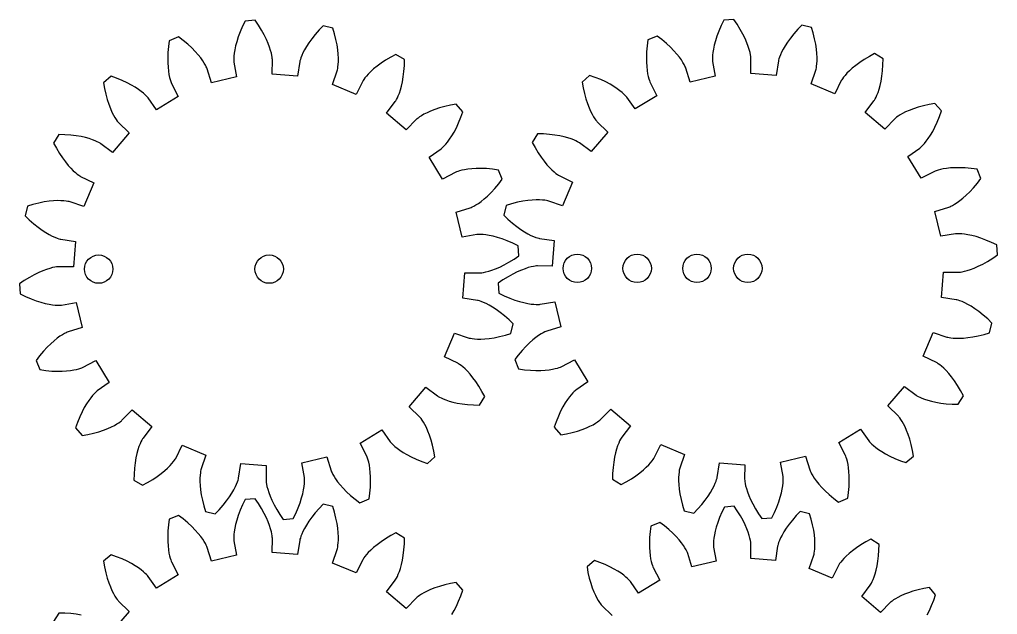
# Model space of a CAD drawing. Header units: inches. Extents: x 8.96 to 13.43, y 0.82 to 5.79.
# Drawn here: x 8.957 to 13.043, y 3.307 to 5.793 of the extents above; entities that cross this region are included whole.
import ezdxf

# ---------------------------------------------------------------- set-up
doc = ezdxf.new("R2010")
doc.units = ezdxf.units.IN
doc.header["$MEASUREMENT"] = 0
doc.layers.add('cut$gears2', color=7, linetype='Continuous', true_color=0x000000)

msp = doc.modelspace()

# ---------------------------------------------------------------- linework, layer by layer
at = {"layer": 'cut$gears2'}
for points in [[(10.8182, 4.7348), (10.8787, 4.7339), (10.883, 4.7341), (10.8885, 4.7347), (10.896, 4.7359), (10.9056, 4.738), (10.9172, 4.7411), (10.9308, 4.7454), (10.9461, 4.7512), (10.9631, 4.7586), (10.9817, 4.7678), (11.0018, 4.7789), (11.0231, 4.7923), (11.043, 4.8062), (11.0398, 4.8478), (11.018, 4.8585), (10.9949, 4.8684), (10.9734, 4.8764), (10.9536, 4.8827), (10.9356, 4.8874), (10.9196, 4.8907), (10.9056, 4.8929), (10.8936, 4.8942), (10.8838, 4.8948), (10.8762, 4.8948), (10.8707, 4.8946), (10.8674, 4.8943), (10.8067, 4.884), (10.7819, 4.9882), (10.8397, 5.006), (10.8438, 5.0076), (10.8488, 5.0099), (10.8556, 5.0133), (10.8641, 5.0183), (10.8742, 5.0248), (10.8857, 5.0331), (10.8985, 5.0433), (10.9124, 5.0556), (10.9273, 5.0701), (10.9429, 5.0869), (10.959, 5.1062), (10.9737, 5.1256), (10.9578, 5.1642), (10.9337, 5.1676), (10.9087, 5.1699), (10.8858, 5.1709), (10.865, 5.1707), (10.8465, 5.1696), (10.8302, 5.1679), (10.8162, 5.1656), (10.8044, 5.1632), (10.7949, 5.1607), (10.7876, 5.1584), (10.7825, 5.1564), (10.7795, 5.1552), (10.7249, 5.1266), (10.6691, 5.218), (10.7186, 5.2528), (10.722, 5.2556), (10.726, 5.2593), (10.7314, 5.2647), (10.738, 5.272), (10.7456, 5.2813), (10.754, 5.2928), (10.763, 5.3065), (10.7724, 5.3225), (10.7821, 5.3409), (10.7917, 5.3617), (10.8011, 5.385), (10.8091, 5.4079), (10.782, 5.4398), (10.7581, 5.4356), (10.7335, 5.43), (10.7114, 5.4239), (10.6918, 5.4173), (10.6745, 5.4105), (10.6595, 5.4038), (10.6469, 5.3974), (10.6364, 5.3914), (10.6282, 5.3861), (10.6219, 5.3816), (10.6177, 5.3782), (10.6152, 5.3761), (10.5721, 5.332), (10.4908, 5.4017), (10.5271, 5.4501), (10.5295, 5.4538), (10.5322, 5.4586), (10.5356, 5.4654), (10.5396, 5.4744), (10.544, 5.4856), (10.5484, 5.4991), (10.5528, 5.5149), (10.5568, 5.533), (10.5603, 5.5535), (10.563, 5.5762), (10.5648, 5.6013), (10.5652, 5.6256), (10.5297, 5.6475), (10.5082, 5.6361), (10.4866, 5.6233), (10.4675, 5.6106), (10.4508, 5.5982), (10.4364, 5.5865), (10.4243, 5.5755), (10.4142, 5.5654), (10.4062, 5.5565), (10.4, 5.5489), (10.3954, 5.5427), (10.3924, 5.5382), (10.3907, 5.5354), (10.3633, 5.4802), (10.2645, 5.5214), (10.284, 5.5786), (10.2852, 5.5828), (10.2863, 5.5882), (10.2874, 5.5957), (10.2885, 5.6055), (10.2891, 5.6175), (10.2892, 5.6317), (10.2884, 5.6481), (10.2867, 5.6666), (10.2837, 5.6871), (10.2792, 5.7096), (10.2731, 5.734), (10.2661, 5.7573), (10.2255, 5.7671), (10.2086, 5.7496), (10.192, 5.7308), (10.1777, 5.7128), (10.1657, 5.6959), (10.1557, 5.6802), (10.1475, 5.666), (10.1411, 5.6534), (10.1362, 5.6424), (10.1326, 5.6332), (10.1302, 5.626), (10.1287, 5.6207), (10.128, 5.6175), (10.119, 5.5566), (10.0123, 5.5652), (10.0132, 5.6257), (10.0129, 5.6301), (10.0123, 5.6355), (10.0111, 5.643), (10.0091, 5.6526), (10.006, 5.6643), (10.0016, 5.6778), (9.9959, 5.6931), (9.9885, 5.7102), (9.9793, 5.7288), (9.9681, 5.7488), (9.9548, 5.7701), (9.9409, 5.79), (9.8992, 5.7868), (9.8885, 5.765), (9.8786, 5.7419), (9.8706, 5.7204), (9.8644, 5.7006), (9.8597, 5.6827), (9.8563, 5.6666), (9.8541, 5.6526), (9.8528, 5.6407), (9.8523, 5.6308), (9.8522, 5.6232), (9.8524, 5.6177), (9.8527, 5.6145), (9.863, 5.5537), (9.7588, 5.5289), (9.741, 5.5868), (9.7394, 5.5908), (9.7372, 5.5958), (9.7337, 5.6026), (9.7288, 5.6111), (9.7222, 5.6212), (9.7139, 5.6327), (9.7037, 5.6455), (9.6914, 5.6595), (9.6769, 5.6743), (9.6601, 5.6899), (9.6408, 5.7061), (9.6215, 5.7207), (9.5828, 5.7048), (9.5794, 5.6808), (9.5771, 5.6557), (9.5762, 5.6328), (9.5763, 5.6121), (9.5774, 5.5935), (9.5792, 5.5772), (9.5814, 5.5632), (9.5839, 5.5514), (9.5864, 5.5419), (9.5887, 5.5346), (9.5906, 5.5295), (9.5919, 5.5265), (9.6204, 5.4719), (9.529, 5.4161), (9.4942, 5.4656), (9.4914, 5.469), (9.4878, 5.4731), (9.4823, 5.4784), (9.475, 5.485), (9.4657, 5.4926), (9.4542, 5.501), (9.4406, 5.51), (9.4246, 5.5194), (9.4062, 5.5291), (9.3854, 5.5387), (9.3621, 5.5481), (9.3391, 5.5561), (9.3073, 5.529), (9.3115, 5.5051), (9.317, 5.4806), (9.3232, 5.4585), (9.3298, 5.4388), (9.3365, 5.4215), (9.3432, 5.4065), (9.3497, 5.3939), (9.3557, 5.3835), (9.361, 5.3752), (9.3654, 5.369), (9.3688, 5.3647), (9.371, 5.3622), (9.415, 5.3191), (9.3453, 5.2379), (9.2969, 5.2741), (9.2932, 5.2765), (9.2885, 5.2792), (9.2816, 5.2827), (9.2727, 5.2867), (9.2614, 5.291), (9.248, 5.2954), (9.2322, 5.2998), (9.214, 5.3038), (9.1936, 5.3073), (9.1708, 5.31), (9.1457, 5.3118), (9.1214, 5.3123), (9.0995, 5.2767), (9.1109, 5.2552), (9.1238, 5.2336), (9.1365, 5.2145), (9.1488, 5.1978), (9.1606, 5.1835), (9.1716, 5.1713), (9.1816, 5.1613), (9.1905, 5.1532), (9.1981, 5.147), (9.2043, 5.1424), (9.2088, 5.1394), (9.2117, 5.1377), (9.2668, 5.1104), (9.2257, 5.0115), (9.1684, 5.0311), (9.1642, 5.0322), (9.1588, 5.0333), (9.1513, 5.0345), (9.1415, 5.0355), (9.1295, 5.0361), (9.1153, 5.0362), (9.0989, 5.0355), (9.0804, 5.0337), (9.0599, 5.0307), (9.0374, 5.0263), (9.013, 5.0202), (8.9898, 5.0131), (8.9799, 4.9725), (8.9974, 4.9556), (9.0163, 4.939), (9.0343, 4.9248), (9.0512, 4.9127), (9.0668, 4.9027), (9.081, 4.8945), (9.0937, 4.8881), (9.1046, 4.8832), (9.1138, 4.8796), (9.121, 4.8772), (9.1263, 4.8757), (9.1295, 4.875), (9.1904, 4.866), (9.1818, 4.7593), (9.1213, 4.7602), (9.117, 4.76), (9.1115, 4.7594), (9.104, 4.7581), (9.0944, 4.7561), (9.0828, 4.753), (9.0692, 4.7487), (9.0539, 4.7429), (9.0369, 4.7355), (9.0183, 4.7263), (8.9982, 4.7151), (8.9769, 4.7018), (8.957, 4.6879), (8.9602, 4.6462), (8.982, 4.6356), (9.0051, 4.6256), (9.0266, 4.6177), (9.0464, 4.6114), (9.0644, 4.6067), (9.0804, 4.6033), (9.0944, 4.6011), (9.1064, 4.5998), (9.1162, 4.5993), (9.1238, 4.5992), (9.1293, 4.5995), (9.1326, 4.5997), (9.1933, 4.61), (9.2181, 4.5059), (9.1603, 4.488), (9.1562, 4.4865), (9.1512, 4.4842), (9.1444, 4.4807), (9.1359, 4.4758), (9.1258, 4.4693), (9.1143, 4.461), (9.1015, 4.4507), (9.0876, 4.4384), (9.0727, 4.4239), (9.0571, 4.4071), (9.041, 4.3879), (9.0263, 4.3685), (9.0422, 4.3299), (9.0663, 4.3264), (9.0913, 4.3241), (9.1142, 4.3232), (9.135, 4.3234), (9.1535, 4.3244), (9.1698, 4.3262), (9.1838, 4.3284), (9.1956, 4.3309), (9.2051, 4.3334), (9.2124, 4.3357), (9.2175, 4.3376), (9.2205, 4.3389), (9.2751, 4.3674), (9.3309, 4.276), (9.2814, 4.2412), (9.278, 4.2385), (9.274, 4.2348), (9.2686, 4.2294), (9.262, 4.222), (9.2544, 4.2127), (9.246, 4.2013), (9.237, 4.1876), (9.2276, 4.1716), (9.2179, 4.1532), (9.2083, 4.1324), (9.1989, 4.1091), (9.1909, 4.0861), (9.218, 4.0543), (9.2419, 4.0585), (9.2665, 4.064), (9.2886, 4.0702), (9.3082, 4.0768), (9.3255, 4.0835), (9.3405, 4.0903), (9.3531, 4.0967), (9.3636, 4.1027), (9.3718, 4.108), (9.3781, 4.1125), (9.3823, 4.1159), (9.3848, 4.118), (9.4279, 4.162), (9.5092, 4.0923), (9.4729, 4.0439), (9.4705, 4.0403), (9.4678, 4.0355), (9.4644, 4.0287), (9.4604, 4.0197), (9.456, 4.0085), (9.4516, 3.995), (9.4472, 3.9792), (9.4432, 3.9611), (9.4397, 3.9406), (9.437, 3.9178), (9.4352, 3.8928), (9.4348, 3.8685), (9.4703, 3.8466), (9.4918, 3.8579), (9.5134, 3.8708), (9.5325, 3.8835), (9.5492, 3.8958), (9.5636, 3.9076), (9.5757, 3.9186), (9.5858, 3.9286), (9.5938, 3.9376), (9.6, 3.9452), (9.6046, 3.9513), (9.6076, 3.9559), (9.6093, 3.9587), (9.6367, 4.0139), (9.7355, 3.9727), (9.716, 3.9154), (9.7148, 3.9112), (9.7137, 3.9059), (9.7126, 3.8983), (9.7115, 3.8885), (9.7109, 3.8765), (9.7108, 3.8623), (9.7116, 3.846), (9.7133, 3.8275), (9.7163, 3.8069), (9.7208, 3.7844), (9.7269, 3.76), (9.7339, 3.7368), (9.7745, 3.727), (9.7914, 3.7444), (9.808, 3.7633), (9.8223, 3.7813), (9.8343, 3.7982), (9.8443, 3.8138), (9.8525, 3.828), (9.8589, 3.8407), (9.8638, 3.8517), (9.8674, 3.8608), (9.8698, 3.8681), (9.8713, 3.8733), (9.872, 3.8765), (9.881, 3.9375), (9.9877, 3.9289), (9.9868, 3.8684), (9.9871, 3.864), (9.9877, 3.8586), (9.9889, 3.851), (9.9909, 3.8414), (9.994, 3.8298), (9.9984, 3.8163), (10.0041, 3.8009), (10.0115, 3.7839), (10.0207, 3.7653), (10.0319, 3.7453), (10.0452, 3.724), (10.0591, 3.704), (10.1008, 3.7072), (10.1115, 3.729), (10.1214, 3.7521), (10.1294, 3.7736), (10.1356, 3.7934), (10.1403, 3.8114), (10.1437, 3.8274), (10.1459, 3.8415), (10.1472, 3.8534), (10.1477, 3.8632), (10.1478, 3.8709), (10.1476, 3.8763), (10.1473, 3.8796), (10.137, 3.9403), (10.2412, 3.9651), (10.259, 3.9073), (10.2606, 3.9032), (10.2628, 3.8983), (10.2663, 3.8915), (10.2712, 3.8829), (10.2778, 3.8729), (10.2861, 3.8613), (10.2963, 3.8485), (10.3086, 3.8346), (10.3231, 3.8197), (10.3399, 3.8041), (10.3592, 3.788), (10.3785, 3.7733), (10.4172, 3.7893), (10.4206, 3.8133), (10.4229, 3.8383), (10.4238, 3.8613), (10.4237, 3.882), (10.4226, 3.9006), (10.4208, 3.9168), (10.4186, 3.9309), (10.4161, 3.9426), (10.4136, 3.9521), (10.4113, 3.9594), (10.4094, 3.9645), (10.4081, 3.9676), (10.3796, 4.0221), (10.471, 4.0779), (10.5058, 4.0284), (10.5086, 4.025), (10.5122, 4.021), (10.5177, 4.0156), (10.525, 4.0091), (10.5343, 4.0015), (10.5458, 3.9931), (10.5594, 3.9841), (10.5754, 3.9746), (10.5938, 3.965), (10.6146, 3.9553), (10.6379, 3.9459), (10.6609, 3.938), (10.6927, 3.965), (10.6885, 3.989), (10.683, 4.0135), (10.6768, 4.0356), (10.6702, 4.0553), (10.6635, 4.0726), (10.6568, 4.0875), (10.6503, 4.1002), (10.6443, 4.1106), (10.639, 4.1189), (10.6346, 4.1251), (10.6312, 4.1294), (10.629, 4.1318), (10.585, 4.1749), (10.6547, 4.2562), (10.7031, 4.2199), (10.7068, 4.2175), (10.7115, 4.2148), (10.7184, 4.2114), (10.7273, 4.2074), (10.7386, 4.2031), (10.752, 4.1986), (10.7678, 4.1943), (10.786, 4.1902), (10.8064, 4.1867), (10.8292, 4.184), (10.8543, 4.1823), (10.8786, 4.1818), (10.9005, 4.2174), (10.8891, 4.2389), (10.8762, 4.2604), (10.8635, 4.2796), (10.8512, 4.2962), (10.8394, 4.3106), (10.8284, 4.3228), (10.8184, 4.3328), (10.8095, 4.3409), (10.8019, 4.3471), (10.7957, 4.3516), (10.7912, 4.3546), (10.7883, 4.3563), (10.7332, 4.3837), (10.7743, 4.4825), (10.8316, 4.463), (10.8358, 4.4619), (10.8412, 4.4608), (10.8487, 4.4596), (10.8585, 4.4586), (10.8705, 4.4579), (10.8847, 4.4579), (10.9011, 4.4586), (10.9196, 4.4604), (10.9401, 4.4634), (10.9626, 4.4678), (10.987, 4.4739), (11.0102, 4.481), (11.0201, 4.5216), (11.0026, 4.5385), (10.9837, 4.555), (10.9657, 4.5693), (10.9488, 4.5813), (10.9332, 4.5914), (10.919, 4.5995), (10.9063, 4.606), (10.8954, 4.6109), (10.8862, 4.6144), (10.879, 4.6169), (10.8737, 4.6183), (10.8705, 4.6191), (10.8096, 4.628)], [(10.8182, 4.7348), (10.8787, 4.7339), (10.883, 4.7341), (10.8885, 4.7347), (10.896, 4.7359), (10.9056, 4.738), (10.9172, 4.7411), (10.9308, 4.7454), (10.9461, 4.7512), (10.9631, 4.7586), (10.9817, 4.7678), (11.0018, 4.7789), (11.0231, 4.7923), (11.043, 4.8062), (11.0398, 4.8478), (11.018, 4.8585), (10.9949, 4.8684), (10.9734, 4.8764), (10.9536, 4.8827), (10.9356, 4.8874), (10.9196, 4.8907), (10.9056, 4.8929), (10.8936, 4.8942), (10.8838, 4.8948), (10.8762, 4.8948), (10.8707, 4.8946), (10.8674, 4.8943), (10.8067, 4.884), (10.7819, 4.9882), (10.8397, 5.006), (10.8438, 5.0076), (10.8488, 5.0099), (10.8556, 5.0133), (10.8641, 5.0183), (10.8742, 5.0248), (10.8857, 5.0331), (10.8985, 5.0433), (10.9124, 5.0556), (10.9273, 5.0701), (10.9429, 5.0869), (10.959, 5.1062), (10.9737, 5.1256), (10.9578, 5.1642), (10.9337, 5.1676), (10.9087, 5.1699), (10.8858, 5.1709), (10.865, 5.1707), (10.8465, 5.1696), (10.8302, 5.1679), (10.8162, 5.1656), (10.8044, 5.1632), (10.7949, 5.1607), (10.7876, 5.1584), (10.7825, 5.1564), (10.7795, 5.1552), (10.7249, 5.1266), (10.6691, 5.218), (10.7186, 5.2528), (10.722, 5.2556), (10.726, 5.2593), (10.7314, 5.2647), (10.738, 5.272), (10.7456, 5.2813), (10.754, 5.2928), (10.763, 5.3065), (10.7724, 5.3225), (10.7821, 5.3409), (10.7917, 5.3617), (10.8011, 5.385), (10.8091, 5.4079), (10.782, 5.4398), (10.7581, 5.4356), (10.7335, 5.43), (10.7114, 5.4239), (10.6918, 5.4173), (10.6745, 5.4105), (10.6595, 5.4038), (10.6469, 5.3974), (10.6364, 5.3914), (10.6282, 5.3861), (10.6219, 5.3816), (10.6177, 5.3782), (10.6152, 5.3761), (10.5721, 5.332), (10.4908, 5.4017), (10.5271, 5.4501), (10.5295, 5.4538), (10.5322, 5.4586), (10.5356, 5.4654), (10.5396, 5.4744), (10.544, 5.4856), (10.5484, 5.4991), (10.5528, 5.5149), (10.5568, 5.533), (10.5603, 5.5535), (10.563, 5.5762), (10.5648, 5.6013), (10.5652, 5.6256), (10.5297, 5.6475), (10.5082, 5.6361), (10.4866, 5.6233), (10.4675, 5.6106), (10.4508, 5.5982), (10.4364, 5.5865), (10.4243, 5.5755), (10.4142, 5.5654), (10.4062, 5.5565), (10.4, 5.5489), (10.3954, 5.5427), (10.3924, 5.5382), (10.3907, 5.5354), (10.3633, 5.4802), (10.2645, 5.5214), (10.284, 5.5786), (10.2852, 5.5828), (10.2863, 5.5882), (10.2874, 5.5957), (10.2885, 5.6055), (10.2891, 5.6175), (10.2892, 5.6317), (10.2884, 5.6481), (10.2867, 5.6666), (10.2837, 5.6871), (10.2792, 5.7096), (10.2731, 5.734), (10.2661, 5.7573), (10.2255, 5.7671), (10.2086, 5.7496), (10.192, 5.7308), (10.1777, 5.7128), (10.1657, 5.6959), (10.1557, 5.6802), (10.1475, 5.666), (10.1411, 5.6534), (10.1362, 5.6424), (10.1326, 5.6332), (10.1302, 5.626), (10.1287, 5.6207), (10.128, 5.6175), (10.119, 5.5566), (10.0123, 5.5652), (10.0132, 5.6257), (10.0129, 5.6301), (10.0123, 5.6355), (10.0111, 5.643), (10.0091, 5.6526), (10.006, 5.6643), (10.0016, 5.6778), (9.9959, 5.6931), (9.9885, 5.7102), (9.9793, 5.7288), (9.9681, 5.7488), (9.9548, 5.7701), (9.9409, 5.79), (9.8992, 5.7868), (9.8885, 5.765), (9.8786, 5.7419), (9.8706, 5.7204), (9.8644, 5.7006), (9.8597, 5.6827), (9.8563, 5.6666), (9.8541, 5.6526), (9.8528, 5.6407), (9.8523, 5.6308), (9.8522, 5.6232), (9.8524, 5.6177), (9.8527, 5.6145), (9.863, 5.5537), (9.7588, 5.5289), (9.741, 5.5868), (9.7394, 5.5908), (9.7372, 5.5958), (9.7337, 5.6026), (9.7288, 5.6111), (9.7222, 5.6212), (9.7139, 5.6327), (9.7037, 5.6455), (9.6914, 5.6595), (9.6769, 5.6743), (9.6601, 5.6899), (9.6408, 5.7061), (9.6215, 5.7207), (9.5828, 5.7048), (9.5794, 5.6808), (9.5771, 5.6557), (9.5762, 5.6328), (9.5763, 5.6121), (9.5774, 5.5935), (9.5792, 5.5772), (9.5814, 5.5632), (9.5839, 5.5514), (9.5864, 5.5419), (9.5887, 5.5346), (9.5906, 5.5295), (9.5919, 5.5265), (9.6204, 5.4719), (9.529, 5.4161), (9.4942, 5.4656), (9.4914, 5.469), (9.4878, 5.4731), (9.4823, 5.4784), (9.475, 5.485), (9.4657, 5.4926), (9.4542, 5.501), (9.4406, 5.51), (9.4246, 5.5194), (9.4062, 5.5291), (9.3854, 5.5387), (9.3621, 5.5481), (9.3391, 5.5561), (9.3073, 5.529), (9.3115, 5.5051), (9.317, 5.4806), (9.3232, 5.4585), (9.3298, 5.4388), (9.3365, 5.4215), (9.3432, 5.4065), (9.3497, 5.3939), (9.3557, 5.3835), (9.361, 5.3752), (9.3654, 5.369), (9.3688, 5.3647), (9.371, 5.3622), (9.415, 5.3191), (9.3453, 5.2379), (9.2969, 5.2741), (9.2932, 5.2765), (9.2885, 5.2792), (9.2816, 5.2827), (9.2727, 5.2867), (9.2614, 5.291), (9.248, 5.2954), (9.2322, 5.2998), (9.214, 5.3038), (9.1936, 5.3073), (9.1708, 5.31), (9.1457, 5.3118), (9.1214, 5.3123), (9.0995, 5.2767), (9.1109, 5.2552), (9.1238, 5.2336), (9.1365, 5.2145), (9.1488, 5.1978), (9.1606, 5.1835), (9.1716, 5.1713), (9.1816, 5.1613), (9.1905, 5.1532), (9.1981, 5.147), (9.2043, 5.1424), (9.2088, 5.1394), (9.2117, 5.1377), (9.2668, 5.1104), (9.2257, 5.0115), (9.1684, 5.0311), (9.1642, 5.0322), (9.1588, 5.0333), (9.1513, 5.0345), (9.1415, 5.0355), (9.1295, 5.0361), (9.1153, 5.0362), (9.0989, 5.0355), (9.0804, 5.0337), (9.0599, 5.0307), (9.0374, 5.0263), (9.013, 5.0202), (8.9898, 5.0131), (8.9799, 4.9725), (8.9974, 4.9556), (9.0163, 4.939), (9.0343, 4.9248), (9.0512, 4.9127), (9.0668, 4.9027), (9.081, 4.8945), (9.0937, 4.8881), (9.1046, 4.8832), (9.1138, 4.8796), (9.121, 4.8772), (9.1263, 4.8757), (9.1295, 4.875), (9.1904, 4.866), (9.1818, 4.7593), (9.1213, 4.7602), (9.117, 4.76), (9.1115, 4.7594), (9.104, 4.7581), (9.0944, 4.7561), (9.0828, 4.753), (9.0692, 4.7487), (9.0539, 4.7429), (9.0369, 4.7355), (9.0183, 4.7263), (8.9982, 4.7151), (8.9769, 4.7018), (8.957, 4.6879), (8.9602, 4.6462), (8.982, 4.6356), (9.0051, 4.6256), (9.0266, 4.6177), (9.0464, 4.6114), (9.0644, 4.6067), (9.0804, 4.6033), (9.0944, 4.6011), (9.1064, 4.5998), (9.1162, 4.5993), (9.1238, 4.5992), (9.1293, 4.5995), (9.1326, 4.5997), (9.1933, 4.61), (9.2181, 4.5059), (9.1603, 4.488), (9.1562, 4.4865), (9.1512, 4.4842), (9.1444, 4.4807), (9.1359, 4.4758), (9.1258, 4.4693), (9.1143, 4.461), (9.1015, 4.4507), (9.0876, 4.4384), (9.0727, 4.4239), (9.0571, 4.4071), (9.041, 4.3879), (9.0263, 4.3685), (9.0422, 4.3299), (9.0663, 4.3264), (9.0913, 4.3241), (9.1142, 4.3232), (9.135, 4.3234), (9.1535, 4.3244), (9.1698, 4.3262), (9.1838, 4.3284), (9.1956, 4.3309), (9.2051, 4.3334), (9.2124, 4.3357), (9.2175, 4.3376), (9.2205, 4.3389), (9.2751, 4.3674), (9.3309, 4.276), (9.2814, 4.2412), (9.278, 4.2385), (9.274, 4.2348), (9.2686, 4.2294), (9.262, 4.222), (9.2544, 4.2127), (9.246, 4.2013), (9.237, 4.1876), (9.2276, 4.1716), (9.2179, 4.1532), (9.2083, 4.1324), (9.1989, 4.1091), (9.1909, 4.0861), (9.218, 4.0543), (9.2419, 4.0585), (9.2665, 4.064), (9.2886, 4.0702), (9.3082, 4.0768), (9.3255, 4.0835), (9.3405, 4.0903), (9.3531, 4.0967), (9.3636, 4.1027), (9.3718, 4.108), (9.3781, 4.1125), (9.3823, 4.1159), (9.3848, 4.118), (9.4279, 4.162), (9.5092, 4.0923), (9.4729, 4.0439), (9.4705, 4.0403), (9.4678, 4.0355), (9.4644, 4.0287), (9.4604, 4.0197), (9.456, 4.0085), (9.4516, 3.995), (9.4472, 3.9792), (9.4432, 3.9611), (9.4397, 3.9406), (9.437, 3.9178), (9.4352, 3.8928), (9.4348, 3.8685), (9.4703, 3.8466), (9.4918, 3.8579), (9.5134, 3.8708), (9.5325, 3.8835), (9.5492, 3.8958), (9.5636, 3.9076), (9.5757, 3.9186), (9.5858, 3.9286), (9.5938, 3.9376), (9.6, 3.9452), (9.6046, 3.9513), (9.6076, 3.9559), (9.6093, 3.9587), (9.6367, 4.0139), (9.7355, 3.9727), (9.716, 3.9154), (9.7148, 3.9112), (9.7137, 3.9059), (9.7126, 3.8983), (9.7115, 3.8885), (9.7109, 3.8765), (9.7108, 3.8623), (9.7116, 3.846), (9.7133, 3.8275), (9.7163, 3.8069), (9.7208, 3.7844), (9.7269, 3.76), (9.7339, 3.7368), (9.7745, 3.727), (9.7914, 3.7444), (9.808, 3.7633), (9.8223, 3.7813), (9.8343, 3.7982), (9.8443, 3.8138), (9.8525, 3.828), (9.8589, 3.8407), (9.8638, 3.8517), (9.8674, 3.8608), (9.8698, 3.8681), (9.8713, 3.8733), (9.872, 3.8765), (9.881, 3.9375), (9.9877, 3.9289), (9.9868, 3.8684), (9.9871, 3.864), (9.9877, 3.8586), (9.9889, 3.851), (9.9909, 3.8414), (9.994, 3.8298), (9.9984, 3.8163), (10.0041, 3.8009), (10.0115, 3.7839), (10.0207, 3.7653), (10.0319, 3.7453), (10.0452, 3.724), (10.0591, 3.704), (10.1008, 3.7072), (10.1115, 3.729), (10.1214, 3.7521), (10.1294, 3.7736), (10.1356, 3.7934), (10.1403, 3.8114), (10.1437, 3.8274), (10.1459, 3.8415), (10.1472, 3.8534), (10.1477, 3.8632), (10.1478, 3.8709), (10.1476, 3.8763), (10.1473, 3.8796), (10.137, 3.9403), (10.2412, 3.9651), (10.259, 3.9073), (10.2606, 3.9032), (10.2628, 3.8983), (10.2663, 3.8915), (10.2712, 3.8829), (10.2778, 3.8729), (10.2861, 3.8613), (10.2963, 3.8485), (10.3086, 3.8346), (10.3231, 3.8197), (10.3399, 3.8041), (10.3592, 3.788), (10.3785, 3.7733), (10.4172, 3.7893), (10.4206, 3.8133), (10.4229, 3.8383), (10.4238, 3.8613), (10.4237, 3.882), (10.4226, 3.9006), (10.4208, 3.9168), (10.4186, 3.9309), (10.4161, 3.9426), (10.4136, 3.9521), (10.4113, 3.9594), (10.4094, 3.9645), (10.4081, 3.9676), (10.3796, 4.0221), (10.471, 4.0779), (10.5058, 4.0284), (10.5086, 4.025), (10.5122, 4.021), (10.5177, 4.0156), (10.525, 4.0091), (10.5343, 4.0015), (10.5458, 3.9931), (10.5594, 3.9841), (10.5754, 3.9746), (10.5938, 3.965), (10.6146, 3.9553), (10.6379, 3.9459), (10.6609, 3.938), (10.6927, 3.965), (10.6885, 3.989), (10.683, 4.0135), (10.6768, 4.0356), (10.6702, 4.0553), (10.6635, 4.0726), (10.6568, 4.0875), (10.6503, 4.1002), (10.6443, 4.1106), (10.639, 4.1189), (10.6346, 4.1251), (10.6312, 4.1294), (10.629, 4.1318), (10.585, 4.1749), (10.6547, 4.2562), (10.7031, 4.2199), (10.7068, 4.2175), (10.7115, 4.2148), (10.7184, 4.2114), (10.7273, 4.2074), (10.7386, 4.2031), (10.752, 4.1986), (10.7678, 4.1943), (10.786, 4.1902), (10.8064, 4.1867), (10.8292, 4.184), (10.8543, 4.1823), (10.8786, 4.1818), (10.9005, 4.2174), (10.8891, 4.2389), (10.8762, 4.2604), (10.8635, 4.2796), (10.8512, 4.2962), (10.8394, 4.3106), (10.8284, 4.3228), (10.8184, 4.3328), (10.8095, 4.3409), (10.8019, 4.3471), (10.7957, 4.3516), (10.7912, 4.3546), (10.7883, 4.3563), (10.7332, 4.3837), (10.7743, 4.4825), (10.8316, 4.463), (10.8358, 4.4619), (10.8412, 4.4608), (10.8487, 4.4596), (10.8585, 4.4586), (10.8705, 4.4579), (10.8847, 4.4579), (10.9011, 4.4586), (10.9196, 4.4604), (10.9401, 4.4634), (10.9626, 4.4678), (10.987, 4.4739), (11.0102, 4.481), (11.0201, 4.5216), (11.0026, 4.5385), (10.9837, 4.555), (10.9657, 4.5693), (10.9488, 4.5813), (10.9332, 4.5914), (10.919, 4.5995), (10.9063, 4.606), (10.8954, 4.6109), (10.8862, 4.6144), (10.879, 4.6169), (10.8737, 4.6183), (10.8705, 4.6191), (10.8096, 4.628)], [(10.8182, 4.7348), (10.8787, 4.7339), (10.883, 4.7341), (10.8885, 4.7347), (10.896, 4.7359), (10.9056, 4.738), (10.9172, 4.7411), (10.9308, 4.7454), (10.9461, 4.7512), (10.9631, 4.7586), (10.9817, 4.7678), (11.0018, 4.7789), (11.0231, 4.7923), (11.043, 4.8062), (11.0398, 4.8478), (11.018, 4.8585), (10.9949, 4.8684), (10.9734, 4.8764), (10.9536, 4.8827), (10.9356, 4.8874), (10.9196, 4.8907), (10.9056, 4.8929), (10.8936, 4.8942), (10.8838, 4.8948), (10.8762, 4.8948), (10.8707, 4.8946), (10.8674, 4.8943), (10.8067, 4.884), (10.7819, 4.9882), (10.8397, 5.006), (10.8438, 5.0076), (10.8488, 5.0099), (10.8556, 5.0133), (10.8641, 5.0183), (10.8742, 5.0248), (10.8857, 5.0331), (10.8985, 5.0433), (10.9124, 5.0556), (10.9273, 5.0701), (10.9429, 5.0869), (10.959, 5.1062), (10.9737, 5.1256), (10.9578, 5.1642), (10.9337, 5.1676), (10.9087, 5.1699), (10.8858, 5.1709), (10.865, 5.1707), (10.8465, 5.1696), (10.8302, 5.1679), (10.8162, 5.1656), (10.8044, 5.1632), (10.7949, 5.1607), (10.7876, 5.1584), (10.7825, 5.1564), (10.7795, 5.1552), (10.7249, 5.1266), (10.6691, 5.218), (10.7186, 5.2528), (10.722, 5.2556), (10.726, 5.2593), (10.7314, 5.2647), (10.738, 5.272), (10.7456, 5.2813), (10.754, 5.2928), (10.763, 5.3065), (10.7724, 5.3225), (10.7821, 5.3409), (10.7917, 5.3617), (10.8011, 5.385), (10.8091, 5.4079), (10.782, 5.4398), (10.7581, 5.4356), (10.7335, 5.43), (10.7114, 5.4239), (10.6918, 5.4173), (10.6745, 5.4105), (10.6595, 5.4038), (10.6469, 5.3974), (10.6364, 5.3914), (10.6282, 5.3861), (10.6219, 5.3816), (10.6177, 5.3782), (10.6152, 5.3761), (10.5721, 5.332), (10.4908, 5.4017), (10.5271, 5.4501), (10.5295, 5.4538), (10.5322, 5.4586), (10.5356, 5.4654), (10.5396, 5.4744), (10.544, 5.4856), (10.5484, 5.4991), (10.5528, 5.5149), (10.5568, 5.533), (10.5603, 5.5535), (10.563, 5.5762), (10.5648, 5.6013), (10.5652, 5.6256), (10.5297, 5.6475), (10.5082, 5.6361), (10.4866, 5.6233), (10.4675, 5.6106), (10.4508, 5.5982), (10.4364, 5.5865), (10.4243, 5.5755), (10.4142, 5.5654), (10.4062, 5.5565), (10.4, 5.5489), (10.3954, 5.5427), (10.3924, 5.5382), (10.3907, 5.5354), (10.3633, 5.4802), (10.2645, 5.5214), (10.284, 5.5786), (10.2852, 5.5828), (10.2863, 5.5882), (10.2874, 5.5957), (10.2885, 5.6055), (10.2891, 5.6175), (10.2892, 5.6317), (10.2884, 5.6481), (10.2867, 5.6666), (10.2837, 5.6871), (10.2792, 5.7096), (10.2731, 5.734), (10.2661, 5.7573), (10.2255, 5.7671), (10.2086, 5.7496), (10.192, 5.7308), (10.1777, 5.7128), (10.1657, 5.6959), (10.1557, 5.6802), (10.1475, 5.666), (10.1411, 5.6534), (10.1362, 5.6424), (10.1326, 5.6332), (10.1302, 5.626), (10.1287, 5.6207), (10.128, 5.6175), (10.119, 5.5566), (10.0123, 5.5652), (10.0132, 5.6257), (10.0129, 5.6301), (10.0123, 5.6355), (10.0111, 5.643), (10.0091, 5.6526), (10.006, 5.6643), (10.0016, 5.6778), (9.9959, 5.6931), (9.9885, 5.7102), (9.9793, 5.7288), (9.9681, 5.7488), (9.9548, 5.7701), (9.9409, 5.79), (9.8992, 5.7868), (9.8885, 5.765), (9.8786, 5.7419), (9.8706, 5.7204), (9.8644, 5.7006), (9.8597, 5.6827), (9.8563, 5.6666), (9.8541, 5.6526), (9.8528, 5.6407), (9.8523, 5.6308), (9.8522, 5.6232), (9.8524, 5.6177), (9.8527, 5.6145), (9.863, 5.5537), (9.7588, 5.5289), (9.741, 5.5868), (9.7394, 5.5908), (9.7372, 5.5958), (9.7337, 5.6026), (9.7288, 5.6111), (9.7222, 5.6212), (9.7139, 5.6327), (9.7037, 5.6455), (9.6914, 5.6595), (9.6769, 5.6743), (9.6601, 5.6899), (9.6408, 5.7061), (9.6215, 5.7207), (9.5828, 5.7048), (9.5794, 5.6808), (9.5771, 5.6557), (9.5762, 5.6328), (9.5763, 5.6121), (9.5774, 5.5935), (9.5792, 5.5772), (9.5814, 5.5632), (9.5839, 5.5514), (9.5864, 5.5419), (9.5887, 5.5346), (9.5906, 5.5295), (9.5919, 5.5265), (9.6204, 5.4719), (9.529, 5.4161), (9.4942, 5.4656), (9.4914, 5.469), (9.4878, 5.4731), (9.4823, 5.4784), (9.475, 5.485), (9.4657, 5.4926), (9.4542, 5.501), (9.4406, 5.51), (9.4246, 5.5194), (9.4062, 5.5291), (9.3854, 5.5387), (9.3621, 5.5481), (9.3391, 5.5561), (9.3073, 5.529), (9.3115, 5.5051), (9.317, 5.4806), (9.3232, 5.4585), (9.3298, 5.4388), (9.3365, 5.4215), (9.3432, 5.4065), (9.3497, 5.3939), (9.3557, 5.3835), (9.361, 5.3752), (9.3654, 5.369), (9.3688, 5.3647), (9.371, 5.3622), (9.415, 5.3191), (9.3453, 5.2379), (9.2969, 5.2741), (9.2932, 5.2765), (9.2885, 5.2792), (9.2816, 5.2827), (9.2727, 5.2867), (9.2614, 5.291), (9.248, 5.2954), (9.2322, 5.2998), (9.214, 5.3038), (9.1936, 5.3073), (9.1708, 5.31), (9.1457, 5.3118), (9.1214, 5.3123), (9.0995, 5.2767), (9.1109, 5.2552), (9.1238, 5.2336), (9.1365, 5.2145), (9.1488, 5.1978), (9.1606, 5.1835), (9.1716, 5.1713), (9.1816, 5.1613), (9.1905, 5.1532), (9.1981, 5.147), (9.2043, 5.1424), (9.2088, 5.1394), (9.2117, 5.1377), (9.2668, 5.1104), (9.2257, 5.0115), (9.1684, 5.0311), (9.1642, 5.0322), (9.1588, 5.0333), (9.1513, 5.0345), (9.1415, 5.0355), (9.1295, 5.0361), (9.1153, 5.0362), (9.0989, 5.0355), (9.0804, 5.0337), (9.0599, 5.0307), (9.0374, 5.0263), (9.013, 5.0202), (8.9898, 5.0131), (8.9799, 4.9725), (8.9974, 4.9556), (9.0163, 4.939), (9.0343, 4.9248), (9.0512, 4.9127), (9.0668, 4.9027), (9.081, 4.8945), (9.0937, 4.8881), (9.1046, 4.8832), (9.1138, 4.8796), (9.121, 4.8772), (9.1263, 4.8757), (9.1295, 4.875), (9.1904, 4.866), (9.1818, 4.7593), (9.1213, 4.7602), (9.117, 4.76), (9.1115, 4.7594), (9.104, 4.7581), (9.0944, 4.7561), (9.0828, 4.753), (9.0692, 4.7487), (9.0539, 4.7429), (9.0369, 4.7355), (9.0183, 4.7263), (8.9982, 4.7151), (8.9769, 4.7018), (8.957, 4.6879), (8.9602, 4.6462), (8.982, 4.6356), (9.0051, 4.6256), (9.0266, 4.6177), (9.0464, 4.6114), (9.0644, 4.6067), (9.0804, 4.6033), (9.0944, 4.6011), (9.1064, 4.5998), (9.1162, 4.5993), (9.1238, 4.5992), (9.1293, 4.5995), (9.1326, 4.5997), (9.1933, 4.61), (9.2181, 4.5059), (9.1603, 4.488), (9.1562, 4.4865), (9.1512, 4.4842), (9.1444, 4.4807), (9.1359, 4.4758), (9.1258, 4.4693), (9.1143, 4.461), (9.1015, 4.4507), (9.0876, 4.4384), (9.0727, 4.4239), (9.0571, 4.4071), (9.041, 4.3879), (9.0263, 4.3685), (9.0422, 4.3299), (9.0663, 4.3264), (9.0913, 4.3241), (9.1142, 4.3232), (9.135, 4.3234), (9.1535, 4.3244), (9.1698, 4.3262), (9.1838, 4.3284), (9.1956, 4.3309), (9.2051, 4.3334), (9.2124, 4.3357), (9.2175, 4.3376), (9.2205, 4.3389), (9.2751, 4.3674), (9.3309, 4.276), (9.2814, 4.2412), (9.278, 4.2385), (9.274, 4.2348), (9.2686, 4.2294), (9.262, 4.222), (9.2544, 4.2127), (9.246, 4.2013), (9.237, 4.1876), (9.2276, 4.1716), (9.2179, 4.1532), (9.2083, 4.1324), (9.1989, 4.1091), (9.1909, 4.0861), (9.218, 4.0543), (9.2419, 4.0585), (9.2665, 4.064), (9.2886, 4.0702), (9.3082, 4.0768), (9.3255, 4.0835), (9.3405, 4.0903), (9.3531, 4.0967), (9.3636, 4.1027), (9.3718, 4.108), (9.3781, 4.1125), (9.3823, 4.1159), (9.3848, 4.118), (9.4279, 4.162), (9.5092, 4.0923), (9.4729, 4.0439), (9.4705, 4.0403), (9.4678, 4.0355), (9.4644, 4.0287), (9.4604, 4.0197), (9.456, 4.0085), (9.4516, 3.995), (9.4472, 3.9792), (9.4432, 3.9611), (9.4397, 3.9406), (9.437, 3.9178), (9.4352, 3.8928), (9.4348, 3.8685), (9.4703, 3.8466), (9.4918, 3.8579), (9.5134, 3.8708), (9.5325, 3.8835), (9.5492, 3.8958), (9.5636, 3.9076), (9.5757, 3.9186), (9.5858, 3.9286), (9.5938, 3.9376), (9.6, 3.9452), (9.6046, 3.9513), (9.6076, 3.9559), (9.6093, 3.9587), (9.6367, 4.0139), (9.7355, 3.9727), (9.716, 3.9154), (9.7148, 3.9112), (9.7137, 3.9059), (9.7126, 3.8983), (9.7115, 3.8885), (9.7109, 3.8765), (9.7108, 3.8623), (9.7116, 3.846), (9.7133, 3.8275), (9.7163, 3.8069), (9.7208, 3.7844), (9.7269, 3.76), (9.7339, 3.7368), (9.7745, 3.727), (9.7914, 3.7444), (9.808, 3.7633), (9.8223, 3.7813), (9.8343, 3.7982), (9.8443, 3.8138), (9.8525, 3.828), (9.8589, 3.8407), (9.8638, 3.8517), (9.8674, 3.8608), (9.8698, 3.8681), (9.8713, 3.8733), (9.872, 3.8765), (9.881, 3.9375), (9.9877, 3.9289), (9.9868, 3.8684), (9.9871, 3.864), (9.9877, 3.8586), (9.9889, 3.851), (9.9909, 3.8414), (9.994, 3.8298), (9.9984, 3.8163), (10.0041, 3.8009), (10.0115, 3.7839), (10.0207, 3.7653), (10.0319, 3.7453), (10.0452, 3.724), (10.0591, 3.704), (10.1008, 3.7072), (10.1115, 3.729), (10.1214, 3.7521), (10.1294, 3.7736), (10.1356, 3.7934), (10.1403, 3.8114), (10.1437, 3.8274), (10.1459, 3.8415), (10.1472, 3.8534), (10.1477, 3.8632), (10.1478, 3.8709), (10.1476, 3.8763), (10.1473, 3.8796), (10.137, 3.9403), (10.2412, 3.9651), (10.259, 3.9073), (10.2606, 3.9032), (10.2628, 3.8983), (10.2663, 3.8915), (10.2712, 3.8829), (10.2778, 3.8729), (10.2861, 3.8613), (10.2963, 3.8485), (10.3086, 3.8346), (10.3231, 3.8197), (10.3399, 3.8041), (10.3592, 3.788), (10.3785, 3.7733), (10.4172, 3.7893), (10.4206, 3.8133), (10.4229, 3.8383), (10.4238, 3.8613), (10.4237, 3.882), (10.4226, 3.9006), (10.4208, 3.9168), (10.4186, 3.9309), (10.4161, 3.9426), (10.4136, 3.9521), (10.4113, 3.9594), (10.4094, 3.9645), (10.4081, 3.9676), (10.3796, 4.0221), (10.471, 4.0779), (10.5058, 4.0284), (10.5086, 4.025), (10.5122, 4.021), (10.5177, 4.0156), (10.525, 4.0091), (10.5343, 4.0015), (10.5458, 3.9931), (10.5594, 3.9841), (10.5754, 3.9746), (10.5938, 3.965), (10.6146, 3.9553), (10.6379, 3.9459), (10.6609, 3.938), (10.6927, 3.965), (10.6885, 3.989), (10.683, 4.0135), (10.6768, 4.0356), (10.6702, 4.0553), (10.6635, 4.0726), (10.6568, 4.0875), (10.6503, 4.1002), (10.6443, 4.1106), (10.639, 4.1189), (10.6346, 4.1251), (10.6312, 4.1294), (10.629, 4.1318), (10.585, 4.1749), (10.6547, 4.2562), (10.7031, 4.2199), (10.7068, 4.2175), (10.7115, 4.2148), (10.7184, 4.2114), (10.7273, 4.2074), (10.7386, 4.2031), (10.752, 4.1986), (10.7678, 4.1943), (10.786, 4.1902), (10.8064, 4.1867), (10.8292, 4.184), (10.8543, 4.1823), (10.8786, 4.1818), (10.9005, 4.2174), (10.8891, 4.2389), (10.8762, 4.2604), (10.8635, 4.2796), (10.8512, 4.2962), (10.8394, 4.3106), (10.8284, 4.3228), (10.8184, 4.3328), (10.8095, 4.3409), (10.8019, 4.3471), (10.7957, 4.3516), (10.7912, 4.3546), (10.7883, 4.3563), (10.7332, 4.3837), (10.7743, 4.4825), (10.8316, 4.463), (10.8358, 4.4619), (10.8412, 4.4608), (10.8487, 4.4596), (10.8585, 4.4586), (10.8705, 4.4579), (10.8847, 4.4579), (10.9011, 4.4586), (10.9196, 4.4604), (10.9401, 4.4634), (10.9626, 4.4678), (10.987, 4.4739), (11.0102, 4.481), (11.0201, 4.5216), (11.0026, 4.5385), (10.9837, 4.555), (10.9657, 4.5693), (10.9488, 4.5813), (10.9332, 4.5914), (10.919, 4.5995), (10.9063, 4.606), (10.8954, 4.6109), (10.8862, 4.6144), (10.879, 4.6169), (10.8737, 4.6183), (10.8705, 4.6191), (10.8096, 4.628)], [(12.8182, 4.7379), (12.8787, 4.737), (12.883, 4.7372), (12.8885, 4.7378), (12.896, 4.7391), (12.9056, 4.7411), (12.9172, 4.7442), (12.9308, 4.7485), (12.9461, 4.7543), (12.9631, 4.7617), (12.9817, 4.7709), (13.0018, 4.7821), (13.0231, 4.7954), (13.043, 4.8093), (13.0398, 4.8509), (13.018, 4.8616), (12.9949, 4.8715), (12.9734, 4.8795), (12.9536, 4.8858), (12.9356, 4.8905), (12.9196, 4.8938), (12.9056, 4.8961), (12.8936, 4.8973), (12.8838, 4.8979), (12.8762, 4.898), (12.8707, 4.8977), (12.8674, 4.8974), (12.8067, 4.8872), (12.7819, 4.9913), (12.8397, 5.0092), (12.8438, 5.0107), (12.8488, 5.013), (12.8556, 5.0165), (12.8641, 5.0214), (12.8742, 5.0279), (12.8857, 5.0362), (12.8985, 5.0464), (12.9124, 5.0587), (12.9273, 5.0732), (12.9429, 5.0901), (12.959, 5.1093), (12.9737, 5.1287), (12.9578, 5.1673), (12.9337, 5.1708), (12.9087, 5.173), (12.8858, 5.174), (12.865, 5.1738), (12.8465, 5.1728), (12.8302, 5.171), (12.8162, 5.1688), (12.8044, 5.1663), (12.7949, 5.1638), (12.7876, 5.1615), (12.7825, 5.1596), (12.7795, 5.1583), (12.7249, 5.1297), (12.6691, 5.2211), (12.7186, 5.256), (12.722, 5.2587), (12.726, 5.2624), (12.7314, 5.2678), (12.738, 5.2751), (12.7456, 5.2845), (12.754, 5.2959), (12.763, 5.3096), (12.7724, 5.3256), (12.7821, 5.344), (12.7917, 5.3648), (12.8011, 5.3881), (12.8091, 5.4111), (12.782, 5.4429), (12.7581, 5.4387), (12.7335, 5.4332), (12.7114, 5.427), (12.6918, 5.4204), (12.6745, 5.4136), (12.6595, 5.4069), (12.6469, 5.4005), (12.6364, 5.3945), (12.6282, 5.3892), (12.6219, 5.3847), (12.6177, 5.3813), (12.6152, 5.3792), (12.5721, 5.3352), (12.4908, 5.4049), (12.5271, 5.4533), (12.5295, 5.4569), (12.5322, 5.4617), (12.5356, 5.4685), (12.5396, 5.4775), (12.544, 5.4887), (12.5484, 5.5022), (12.5528, 5.518), (12.5568, 5.5361), (12.5603, 5.5566), (12.563, 5.5794), (12.5648, 5.6044), (12.5652, 5.6287), (12.5297, 5.6506), (12.5082, 5.6393), (12.4866, 5.6264), (12.4675, 5.6137), (12.4508, 5.6014), (12.4364, 5.5896), (12.4243, 5.5786), (12.4142, 5.5685), (12.4062, 5.5596), (12.4, 5.552), (12.3954, 5.5459), (12.3924, 5.5413), (12.3907, 5.5385), (12.3633, 5.4833), (12.2645, 5.5245), (12.284, 5.5817), (12.2852, 5.586), (12.2863, 5.5913), (12.2874, 5.5989), (12.2885, 5.6087), (12.2891, 5.6207), (12.2892, 5.6349), (12.2884, 5.6512), (12.2867, 5.6697), (12.2837, 5.6903), (12.2792, 5.7128), (12.2731, 5.7371), (12.2661, 5.7604), (12.2255, 5.7702), (12.2086, 5.7528), (12.192, 5.7339), (12.1777, 5.7159), (12.1657, 5.699), (12.1557, 5.6834), (12.1475, 5.6692), (12.1411, 5.6565), (12.1362, 5.6455), (12.1326, 5.6364), (12.1302, 5.6291), (12.1287, 5.6238), (12.128, 5.6207), (12.119, 5.5597), (12.0123, 5.5683), (12.0132, 5.6288), (12.0129, 5.6332), (12.0123, 5.6386), (12.0111, 5.6462), (12.0091, 5.6558), (12.006, 5.6674), (12.0016, 5.6809), (11.9959, 5.6963), (11.9885, 5.7133), (11.9793, 5.7319), (11.9681, 5.7519), (11.9548, 5.7732), (11.9409, 5.7932), (11.8992, 5.79), (11.8885, 5.7681), (11.8786, 5.7451), (11.8706, 5.7236), (11.8644, 5.7038), (11.8597, 5.6858), (11.8563, 5.6698), (11.8541, 5.6557), (11.8528, 5.6438), (11.8523, 5.634), (11.8522, 5.6263), (11.8524, 5.6209), (11.8527, 5.6176), (11.863, 5.5569), (11.7588, 5.5321), (11.741, 5.5899), (11.7394, 5.594), (11.7372, 5.5989), (11.7337, 5.6057), (11.7288, 5.6142), (11.7222, 5.6243), (11.7139, 5.6359), (11.7037, 5.6487), (11.6914, 5.6626), (11.6769, 5.6774), (11.6601, 5.693), (11.6408, 5.7092), (11.6215, 5.7239), (11.5828, 5.7079), (11.5794, 5.6839), (11.5771, 5.6589), (11.5762, 5.6359), (11.5763, 5.6152), (11.5774, 5.5966), (11.5792, 5.5803), (11.5814, 5.5663), (11.5839, 5.5546), (11.5864, 5.545), (11.5887, 5.5378), (11.5906, 5.5326), (11.5919, 5.5296), (11.6204, 5.475), (11.529, 5.4193), (11.4942, 5.4687), (11.4914, 5.4721), (11.4878, 5.4762), (11.4823, 5.4816), (11.475, 5.4881), (11.4657, 5.4957), (11.4542, 5.5041), (11.4406, 5.5131), (11.4246, 5.5226), (11.4062, 5.5322), (11.3854, 5.5419), (11.3621, 5.5513), (11.3391, 5.5592), (11.3073, 5.5321), (11.3115, 5.5082), (11.317, 5.4837), (11.3232, 5.4616), (11.3298, 5.4419), (11.3365, 5.4246), (11.3432, 5.4097), (11.3497, 5.397), (11.3557, 5.3866), (11.361, 5.3783), (11.3654, 5.3721), (11.3688, 5.3678), (11.371, 5.3654), (11.415, 5.3223), (11.3453, 5.241), (11.2969, 5.2773), (11.2932, 5.2797), (11.2885, 5.2824), (11.2816, 5.2858), (11.2727, 5.2898), (11.2614, 5.2941), (11.248, 5.2986), (11.2322, 5.3029), (11.214, 5.3069), (11.1936, 5.3104), (11.1708, 5.3132), (11.1457, 5.3149), (11.1214, 5.3154), (11.0995, 5.2798), (11.1109, 5.2583), (11.1238, 5.2367), (11.1365, 5.2176), (11.1488, 5.2009), (11.1606, 5.1866), (11.1716, 5.1744), (11.1816, 5.1644), (11.1905, 5.1563), (11.1981, 5.1501), (11.2043, 5.1456), (11.2088, 5.1425), (11.2117, 5.1409), (11.2668, 5.1135), (11.2257, 5.0146), (11.1684, 5.0342), (11.1642, 5.0353), (11.1588, 5.0364), (11.1513, 5.0376), (11.1415, 5.0386), (11.1295, 5.0393), (11.1153, 5.0393), (11.0989, 5.0386), (11.0804, 5.0368), (11.0599, 5.0338), (11.0374, 5.0294), (11.013, 5.0233), (10.9898, 5.0162), (10.9799, 4.9756), (10.9974, 4.9587), (11.0163, 4.9422), (11.0343, 4.9279), (11.0512, 4.9158), (11.0668, 4.9058), (11.081, 4.8977), (11.0937, 4.8912), (11.1046, 4.8863), (11.1138, 4.8827), (11.121, 4.8803), (11.1263, 4.8789), (11.1295, 4.8781), (11.1904, 4.8691), (11.1818, 4.7624), (11.1213, 4.7633), (11.117, 4.7631), (11.1115, 4.7625), (11.104, 4.7613), (11.0944, 4.7592), (11.0828, 4.7561), (11.0692, 4.7518), (11.0539, 4.746), (11.0369, 4.7386), (11.0183, 4.7294), (10.9982, 4.7183), (10.9769, 4.7049), (10.957, 4.691), (10.9602, 4.6494), (10.982, 4.6387), (11.0051, 4.6288), (11.0266, 4.6208), (11.0464, 4.6145), (11.0644, 4.6098), (11.0804, 4.6065), (11.0944, 4.6042), (11.1064, 4.603), (11.1162, 4.6024), (11.1238, 4.6023), (11.1293, 4.6026), (11.1326, 4.6029), (11.1933, 4.6132), (11.2181, 4.509), (11.1603, 4.4912), (11.1562, 4.4896), (11.1512, 4.4873), (11.1444, 4.4838), (11.1359, 4.4789), (11.1258, 4.4724), (11.1143, 4.4641), (11.1015, 4.4539), (11.0876, 4.4416), (11.0727, 4.4271), (11.0571, 4.4102), (11.041, 4.391), (11.0263, 4.3716), (11.0422, 4.333), (11.0663, 4.3296), (11.0913, 4.3273), (11.1142, 4.3263), (11.135, 4.3265), (11.1535, 4.3276), (11.1698, 4.3293), (11.1838, 4.3316), (11.1956, 4.334), (11.2051, 4.3365), (11.2124, 4.3388), (11.2175, 4.3407), (11.2205, 4.342), (11.2751, 4.3706), (11.3309, 4.2792), (11.2814, 4.2443), (11.278, 4.2416), (11.274, 4.2379), (11.2686, 4.2325), (11.262, 4.2252), (11.2544, 4.2158), (11.246, 4.2044), (11.237, 4.1907), (11.2276, 4.1747), (11.2179, 4.1563), (11.2083, 4.1355), (11.1989, 4.1122), (11.1909, 4.0893), (11.218, 4.0574), (11.2419, 4.0616), (11.2665, 4.0672), (11.2886, 4.0733), (11.3082, 4.0799), (11.3255, 4.0867), (11.3405, 4.0934), (11.3531, 4.0998), (11.3636, 4.1058), (11.3718, 4.1111), (11.3781, 4.1156), (11.3823, 4.119), (11.3848, 4.1211), (11.4279, 4.1651), (11.5092, 4.0954), (11.4729, 4.047), (11.4705, 4.0434), (11.4678, 4.0386), (11.4644, 4.0318), (11.4604, 4.0228), (11.456, 4.0116), (11.4516, 3.9981), (11.4472, 3.9823), (11.4432, 3.9642), (11.4397, 3.9437), (11.437, 3.921), (11.4352, 3.8959), (11.4348, 3.8716), (11.4703, 3.8497), (11.4918, 3.8611), (11.5134, 3.8739), (11.5325, 3.8866), (11.5492, 3.899), (11.5636, 3.9107), (11.5757, 3.9217), (11.5858, 3.9318), (11.5938, 3.9407), (11.6, 3.9483), (11.6046, 3.9545), (11.6076, 3.959), (11.6093, 3.9618), (11.6367, 4.017), (11.7355, 3.9758), (11.716, 3.9186), (11.7148, 3.9143), (11.7137, 3.909), (11.7126, 3.9014), (11.7115, 3.8917), (11.7109, 3.8797), (11.7108, 3.8655), (11.7116, 3.8491), (11.7133, 3.8306), (11.7163, 3.8101), (11.7208, 3.7876), (11.7269, 3.7632), (11.7339, 3.7399), (11.7745, 3.7301), (11.7914, 3.7475), (11.808, 3.7664), (11.8223, 3.7844), (11.8343, 3.8013), (11.8443, 3.8169), (11.8525, 3.8312), (11.8589, 3.8438), (11.8638, 3.8548), (11.8674, 3.864), (11.8698, 3.8712), (11.8713, 3.8765), (11.872, 3.8797), (11.881, 3.9406), (11.9877, 3.932), (11.9868, 3.8715), (11.9871, 3.8671), (11.9877, 3.8617), (11.9889, 3.8542), (11.9909, 3.8445), (11.994, 3.8329), (11.9984, 3.8194), (12.0041, 3.8041), (12.0115, 3.787), (12.0207, 3.7684), (12.0319, 3.7484), (12.0452, 3.7271), (12.0591, 3.7071), (12.1008, 3.7103), (12.1115, 3.7322), (12.1214, 3.7553), (12.1294, 3.7768), (12.1356, 3.7966), (12.1403, 3.8145), (12.1437, 3.8306), (12.1459, 3.8446), (12.1472, 3.8565), (12.1477, 3.8664), (12.1478, 3.874), (12.1476, 3.8795), (12.1473, 3.8827), (12.137, 3.9434), (12.2412, 3.9682), (12.259, 3.9104), (12.2606, 3.9064), (12.2628, 3.9014), (12.2663, 3.8946), (12.2712, 3.8861), (12.2778, 3.876), (12.2861, 3.8644), (12.2963, 3.8516), (12.3086, 3.8377), (12.3231, 3.8229), (12.3399, 3.8073), (12.3592, 3.7911), (12.3785, 3.7765), (12.4172, 3.7924), (12.4206, 3.8164), (12.4229, 3.8415), (12.4238, 3.8644), (12.4237, 3.8851), (12.4226, 3.9037), (12.4208, 3.92), (12.4186, 3.934), (12.4161, 3.9458), (12.4136, 3.9553), (12.4113, 3.9626), (12.4094, 3.9677), (12.4081, 3.9707), (12.3796, 4.0253), (12.471, 4.081), (12.5058, 4.0316), (12.5086, 4.0282), (12.5122, 4.0241), (12.5177, 4.0187), (12.525, 4.0122), (12.5343, 4.0046), (12.5458, 3.9962), (12.5594, 3.9872), (12.5754, 3.9777), (12.5938, 3.9681), (12.6146, 3.9585), (12.6379, 3.9491), (12.6609, 3.9411), (12.6927, 3.9682), (12.6885, 3.9921), (12.683, 4.0166), (12.6768, 4.0387), (12.6702, 4.0584), (12.6635, 4.0757), (12.6568, 4.0906), (12.6503, 4.1033), (12.6443, 4.1137), (12.639, 4.122), (12.6346, 4.1282), (12.6312, 4.1325), (12.629, 4.135), (12.585, 4.178), (12.6547, 4.2593), (12.7031, 4.223), (12.7068, 4.2207), (12.7115, 4.218), (12.7184, 4.2145), (12.7273, 4.2105), (12.7386, 4.2062), (12.752, 4.2017), (12.7678, 4.1974), (12.786, 4.1934), (12.8064, 4.1899), (12.8292, 4.1871), (12.8543, 4.1854), (12.8786, 4.1849), (12.9005, 4.2205), (12.8891, 4.242), (12.8762, 4.2636), (12.8635, 4.2827), (12.8512, 4.2994), (12.8394, 4.3137), (12.8284, 4.3259), (12.8184, 4.3359), (12.8095, 4.344), (12.8019, 4.3502), (12.7957, 4.3547), (12.7912, 4.3578), (12.7883, 4.3594), (12.7332, 4.3868), (12.7743, 4.4857), (12.8316, 4.4661), (12.8358, 4.465), (12.8412, 4.4639), (12.8487, 4.4627), (12.8585, 4.4617), (12.8705, 4.461), (12.8847, 4.461), (12.9011, 4.4617), (12.9196, 4.4635), (12.9401, 4.4665), (12.9626, 4.4709), (12.987, 4.477), (13.0102, 4.4841), (13.0201, 4.5247), (13.0026, 4.5416), (12.9837, 4.5582), (12.9657, 4.5724), (12.9488, 4.5845), (12.9332, 4.5945), (12.919, 4.6026), (12.9063, 4.6091), (12.8954, 4.614), (12.8862, 4.6176), (12.879, 4.62), (12.8737, 4.6215), (12.8705, 4.6222), (12.8096, 4.6312)]]:
    msp.add_lwpolyline(points, close=True, dxfattribs=at)
for points in [[(10.763, 3.3065), (10.7724, 3.3225), (10.7821, 3.3409), (10.7917, 3.3617), (10.8011, 3.385), (10.8091, 3.4079), (10.782, 3.4398), (10.7581, 3.4356), (10.7335, 3.43), (10.7114, 3.4239), (10.6918, 3.4173), (10.6745, 3.4105), (10.6595, 3.4038), (10.6469, 3.3974), (10.6364, 3.3914), (10.6282, 3.3861), (10.6219, 3.3816), (10.6177, 3.3782), (10.6152, 3.3761), (10.5721, 3.332), (10.4908, 3.4017), (10.5271, 3.4501), (10.5295, 3.4538), (10.5322, 3.4586), (10.5356, 3.4654), (10.5396, 3.4744), (10.544, 3.4856), (10.5484, 3.4991), (10.5528, 3.5149), (10.5568, 3.533), (10.5603, 3.5535), (10.563, 3.5762), (10.5648, 3.6013), (10.5652, 3.6256), (10.5297, 3.6475), (10.5082, 3.6361), (10.4866, 3.6233), (10.4675, 3.6106), (10.4508, 3.5982), (10.4364, 3.5865), (10.4243, 3.5755), (10.4142, 3.5654), (10.4062, 3.5565), (10.4, 3.5489), (10.3954, 3.5427), (10.3924, 3.5382), (10.3907, 3.5354), (10.3633, 3.4802), (10.2645, 3.5214), (10.284, 3.5786), (10.2852, 3.5828), (10.2863, 3.5882), (10.2874, 3.5957), (10.2885, 3.6055), (10.2891, 3.6175), (10.2892, 3.6317), (10.2884, 3.6481), (10.2867, 3.6666), (10.2837, 3.6871), (10.2792, 3.7096), (10.2731, 3.734), (10.2661, 3.7573), (10.2255, 3.7671), (10.2086, 3.7496), (10.192, 3.7308), (10.1777, 3.7128), (10.1657, 3.6959), (10.1557, 3.6802), (10.1475, 3.666), (10.1411, 3.6534), (10.1362, 3.6424), (10.1326, 3.6332), (10.1302, 3.626), (10.1287, 3.6207), (10.128, 3.6175), (10.119, 3.5566), (10.0123, 3.5652), (10.0132, 3.6257), (10.0129, 3.6301), (10.0123, 3.6355), (10.0111, 3.643), (10.0091, 3.6526), (10.006, 3.6643), (10.0016, 3.6778), (9.9959, 3.6931), (9.9885, 3.7102), (9.9793, 3.7288), (9.9681, 3.7488), (9.9548, 3.7701), (9.9409, 3.79), (9.8992, 3.7868), (9.8885, 3.765), (9.8786, 3.7419), (9.8706, 3.7204), (9.8644, 3.7006), (9.8597, 3.6827), (9.8563, 3.6666), (9.8541, 3.6526), (9.8528, 3.6407), (9.8523, 3.6308), (9.8522, 3.6232), (9.8524, 3.6177), (9.8527, 3.6145), (9.863, 3.5537), (9.7588, 3.5289), (9.741, 3.5868), (9.7394, 3.5908), (9.7372, 3.5958), (9.7337, 3.6026), (9.7288, 3.6111), (9.7222, 3.6212), (9.7139, 3.6327), (9.7037, 3.6455), (9.6914, 3.6595), (9.6769, 3.6743), (9.6601, 3.6899), (9.6408, 3.7061), (9.6215, 3.7207), (9.5828, 3.7048), (9.5794, 3.6808), (9.5771, 3.6557), (9.5762, 3.6328), (9.5763, 3.6121), (9.5774, 3.5935), (9.5792, 3.5772), (9.5814, 3.5632), (9.5839, 3.5514), (9.5864, 3.5419), (9.5887, 3.5346), (9.5906, 3.5295), (9.5919, 3.5265), (9.6204, 3.4719), (9.529, 3.4161), (9.4942, 3.4656), (9.4914, 3.469), (9.4878, 3.4731), (9.4823, 3.4784), (9.475, 3.485), (9.4657, 3.4926), (9.4542, 3.501), (9.4406, 3.51), (9.4246, 3.5194), (9.4062, 3.5291), (9.3854, 3.5387), (9.3621, 3.5481), (9.3391, 3.5561), (9.3073, 3.529), (9.3115, 3.5051), (9.317, 3.4806), (9.3232, 3.4585), (9.3298, 3.4388), (9.3365, 3.4215), (9.3432, 3.4065), (9.3497, 3.3939), (9.3557, 3.3835), (9.361, 3.3752), (9.3654, 3.369), (9.3688, 3.3647), (9.371, 3.3622), (9.415, 3.3191), (9.3453, 3.2379)], [(12.7492, 3.3053), (12.7586, 3.3231), (12.7679, 3.3433), (12.7771, 3.3659), (12.7848, 3.3882), (12.7585, 3.4191), (12.7353, 3.415), (12.7115, 3.4096), (12.6901, 3.4036), (12.671, 3.3973), (12.6542, 3.3907), (12.6397, 3.3842), (12.6275, 3.3779), (12.6173, 3.3721), (12.6093, 3.367), (12.6033, 3.3627), (12.5991, 3.3594), (12.5967, 3.3573), (12.5549, 3.3146), (12.4761, 3.3822), (12.5113, 3.4291), (12.5136, 3.4327), (12.5162, 3.4373), (12.5196, 3.4439), (12.5234, 3.4526), (12.5276, 3.4635), (12.532, 3.4766), (12.5362, 3.4919), (12.5401, 3.5095), (12.5435, 3.5294), (12.5461, 3.5514), (12.5478, 3.5758), (12.5483, 3.5993), (12.5138, 3.6206), (12.4929, 3.6095), (12.472, 3.5971), (12.4535, 3.5848), (12.4373, 3.5728), (12.4233, 3.5614), (12.4115, 3.5507), (12.4018, 3.541), (12.394, 3.5323), (12.388, 3.5249), (12.3836, 3.519), (12.3806, 3.5145), (12.379, 3.5118), (12.3524, 3.4583), (12.2565, 3.4982), (12.2755, 3.5538), (12.2766, 3.5579), (12.2777, 3.563), (12.2788, 3.5704), (12.2798, 3.5799), (12.2804, 3.5915), (12.2805, 3.6053), (12.2798, 3.6212), (12.2781, 3.6391), (12.2752, 3.659), (12.2708, 3.6808), (12.2649, 3.7045), (12.2581, 3.727), (12.2187, 3.7366), (12.2023, 3.7197), (12.1862, 3.7013), (12.1724, 3.6839), (12.1607, 3.6675), (12.151, 3.6523), (12.1431, 3.6385), (12.1368, 3.6263), (12.1321, 3.6156), (12.1286, 3.6067), (12.1263, 3.5997), (12.1248, 3.5946), (12.1241, 3.5915), (12.1154, 3.5324), (12.0119, 3.5407), (12.0128, 3.5994), (12.0125, 3.6037), (12.012, 3.6089), (12.0108, 3.6162), (12.0088, 3.6256), (12.0058, 3.6368), (12.0016, 3.65), (11.996, 3.6648), (11.9888, 3.6814), (11.9799, 3.6994), (11.9691, 3.7188), (11.9561, 3.7395), (11.9427, 3.7588), (11.9022, 3.7557), (11.8919, 3.7346), (11.8823, 3.7122), (11.8745, 3.6913), (11.8684, 3.6721), (11.8639, 3.6547), (11.8606, 3.6391), (11.8585, 3.6255), (11.8572, 3.6139), (11.8567, 3.6044), (11.8566, 3.597), (11.8568, 3.5917), (11.8571, 3.5885), (11.8671, 3.5296), (11.7661, 3.5056), (11.7488, 3.5617), (11.7473, 3.5656), (11.7451, 3.5704), (11.7417, 3.577), (11.7369, 3.5853), (11.7306, 3.5951), (11.7225, 3.6063), (11.7126, 3.6187), (11.7007, 3.6322), (11.6866, 3.6466), (11.6703, 3.6617), (11.6516, 3.6774), (11.6328, 3.6916), (11.5953, 3.6762), (11.592, 3.6528), (11.5898, 3.6286), (11.5889, 3.6063), (11.589, 3.5862), (11.5901, 3.5682), (11.5918, 3.5524), (11.594, 3.5388), (11.5964, 3.5274), (11.5988, 3.5182), (11.601, 3.5111), (11.6029, 3.5061), (11.6041, 3.5032), (11.6318, 3.4503), (11.5431, 3.3962), (11.5094, 3.4442), (11.5067, 3.4474), (11.5031, 3.4514), (11.4979, 3.4566), (11.4908, 3.463), (11.4817, 3.4703), (11.4706, 3.4785), (11.4573, 3.4872), (11.4418, 3.4964), (11.424, 3.5057), (11.4038, 3.5151), (11.3812, 3.5242), (11.3589, 3.5319), (11.3281, 3.5056), (11.3321, 3.4824), (11.3375, 3.4587), (11.3435, 3.4372), (11.3499, 3.4181), (11.3564, 3.4013), (11.3629, 3.3868), (11.3692, 3.3746), (11.375, 3.3645), (11.3802, 3.3564), (11.3845, 3.3504), (11.3878, 3.3463), (11.3899, 3.3439), (11.4325, 3.3021)], [(9.214, 3.3038), (9.1936, 3.3073), (9.1708, 3.31), (9.1457, 3.3118), (9.1214, 3.3123), (9.0995, 3.2767)]]:
    msp.add_lwpolyline(points, dxfattribs=at)
for centre in [(9.2875, 4.75), (9.2875, 4.75), (9.2875, 4.75), (10, 4.75), (10, 4.75), (10, 4.75), (11.2875, 4.7531), (11.5375, 4.7531), (11.7875, 4.7531), (12, 4.7531)]:
    msp.add_circle(centre, 0.0594, dxfattribs=at)

doc.saveas('drawing.dxf')
